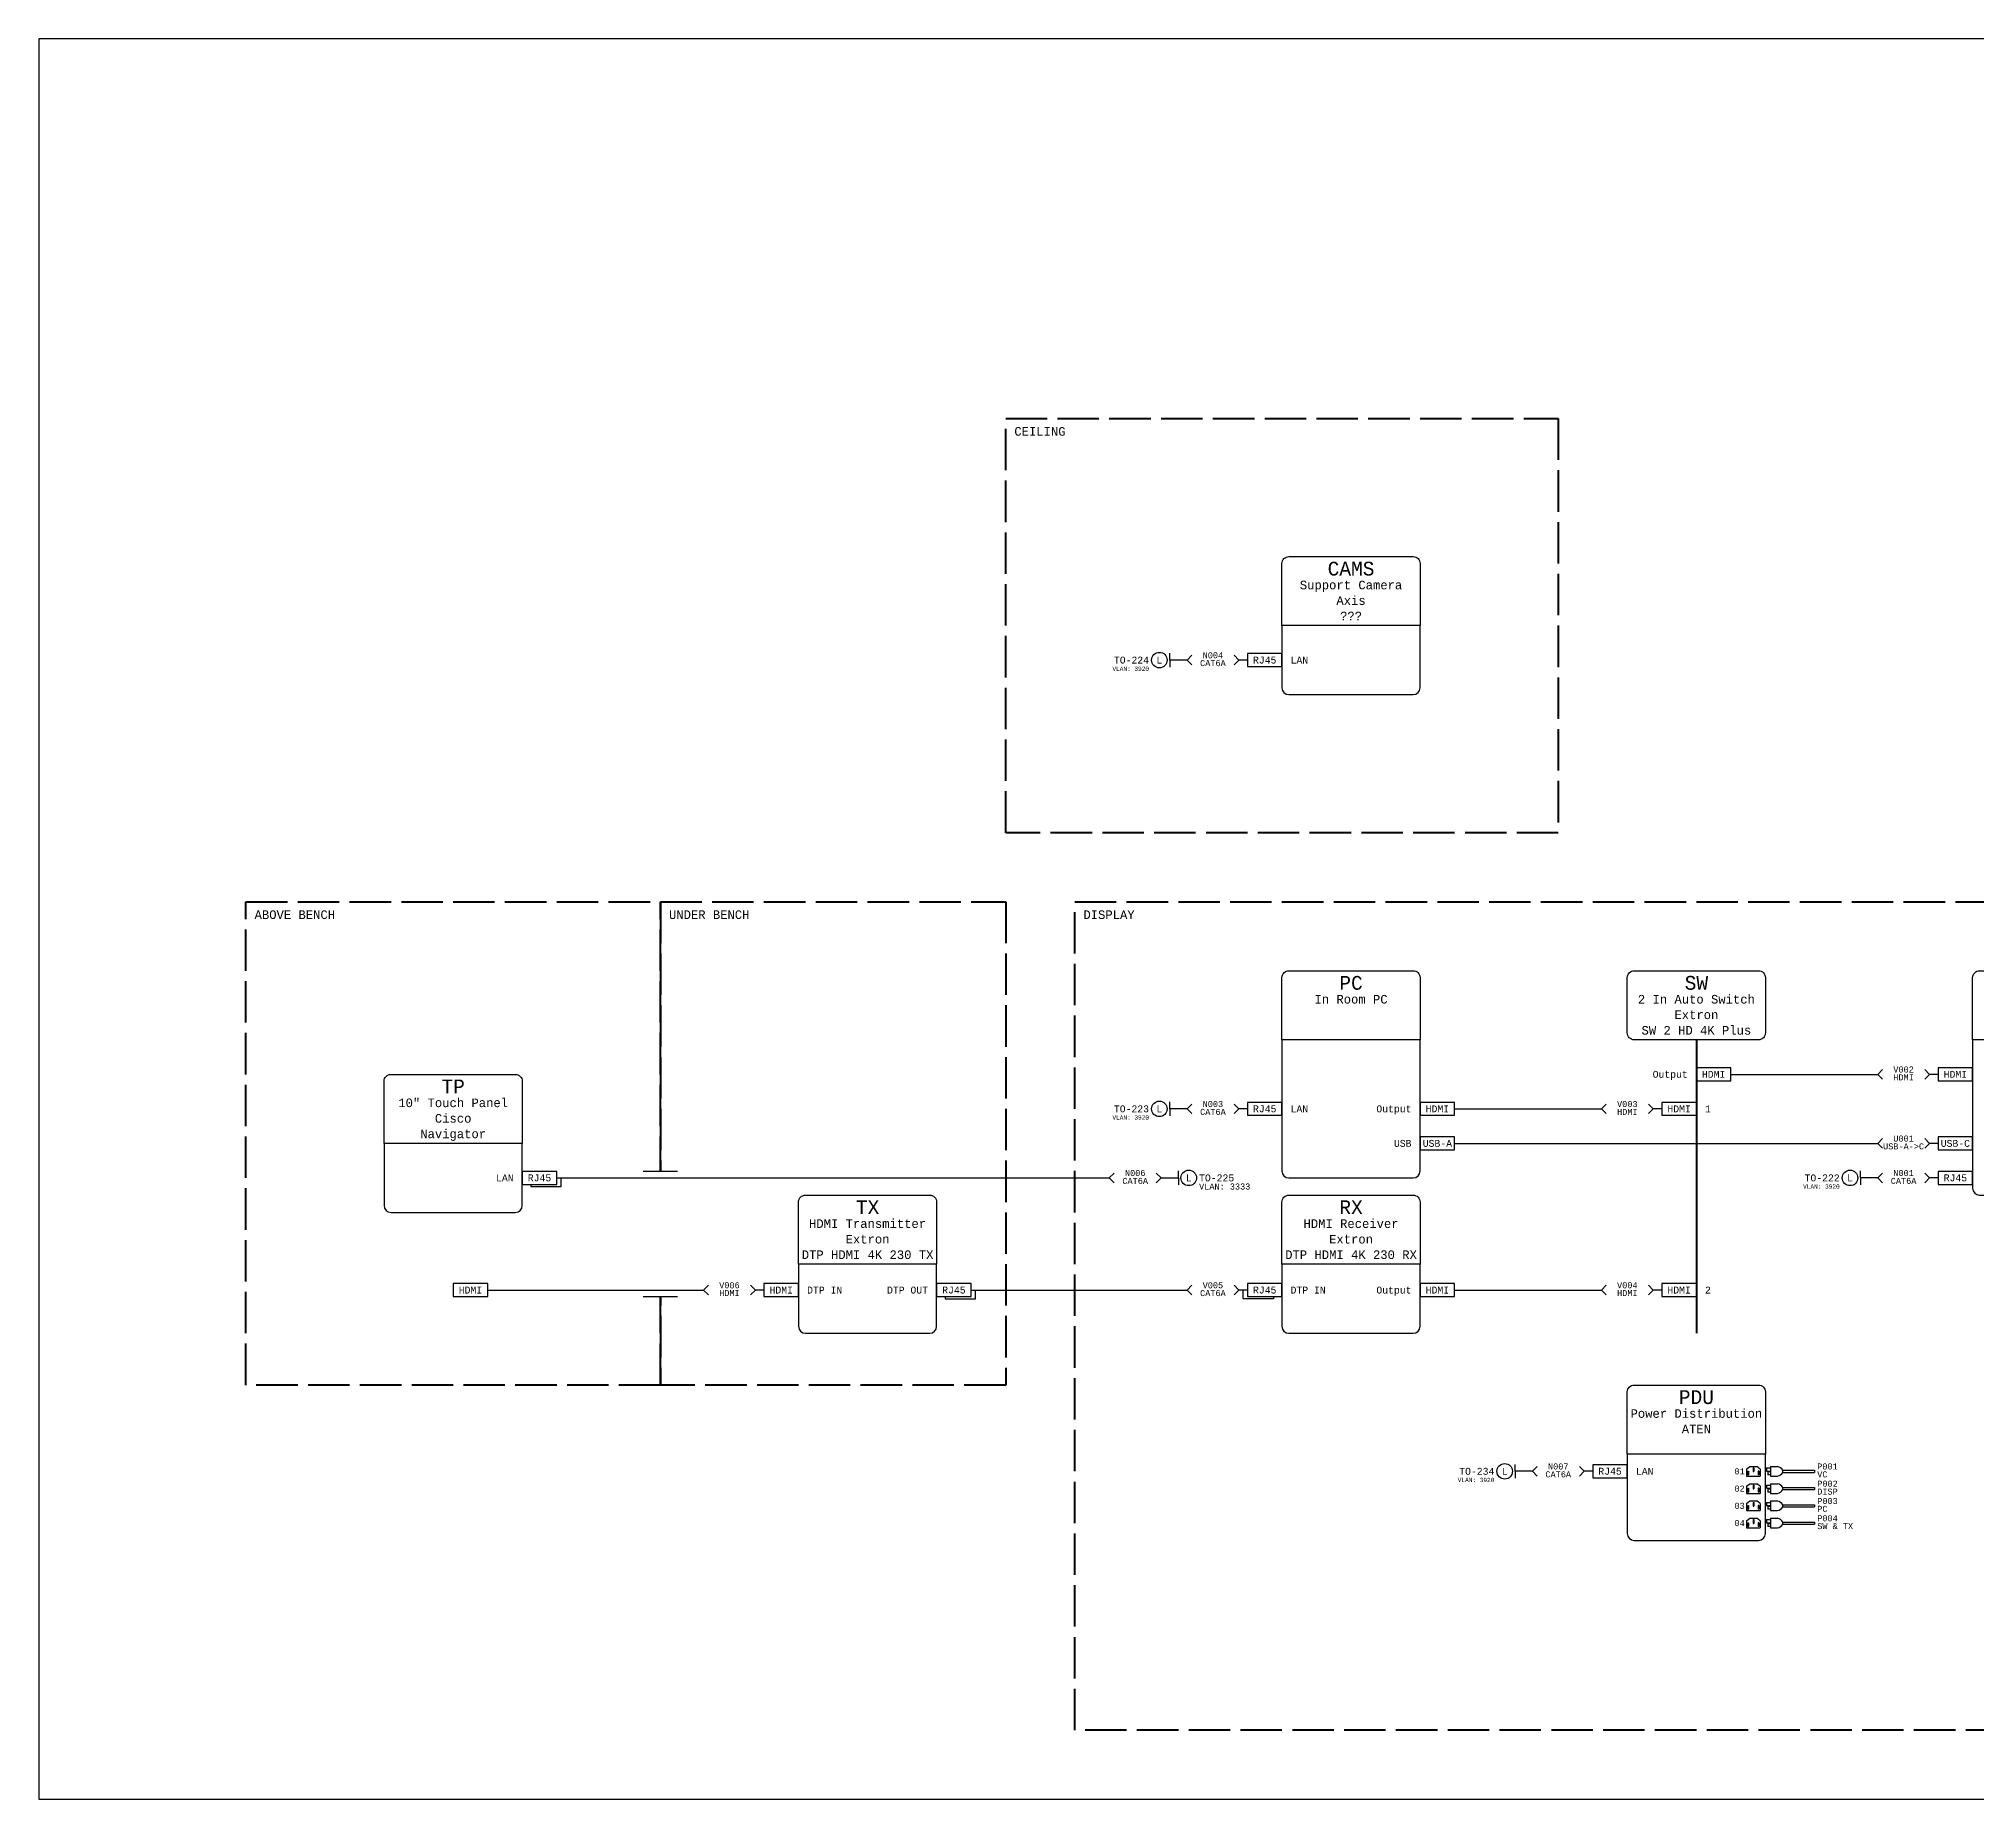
# Model space of a CAD drawing. Header units: millimetres. Extents: x 0 to 996, y 0 to 510.
# Drawn here: x 0 to 561, y 0 to 510 of the extents above; entities that cross this region are included whole.
import ezdxf
from ezdxf.enums import TextEntityAlignment as Align

# ---------------------------------------------------------------- set-up
doc = ezdxf.new("R2010")
doc.units = ezdxf.units.MM
doc.linetypes.add('ACAD_ISO02W100', pattern=[15, 12, -3])
for name, color, linetype in [('AV-CABL', 4, 'Continuous'), ('AV-CABL-AVC', 200, 'Continuous'), ('AV-CABL-CTL', 94, 'Continuous'), ('AV-CABL-VID', 40, 'Continuous'), ('AV-CONN', 105, 'Continuous'), ('AV-DEVICE', 145, 'Continuous'), ('AV-TEXT', 2, 'Continuous')]:
    doc.layers.add(name, color=color, linetype=linetype)
doc.layers.add('AV-LOCATIONS', color=241, linetype='ACAD_ISO02W100', lineweight=53)
doc.layers.add('VPORT', color=45, linetype='Continuous', plot=False)
doc.styles.add('CURT STANDARD', font='consola.ttf')

# ---------------------------------------------------------------- blocks, each defined once
blk = doc.blocks.new('*U3')
at = {"layer": 'AV-DEVICE'}
for p, q in [((-20, -20), (-20, -63)), ((20, -63), (20, -20)), ((-18, -65), (18, -65))]:
    blk.add_line(p, q, dxfattribs=at)
blk.add_lwpolyline([(-18, 0), (18, 0, -0.414214), (20, -2), (20, -20), (-20, -20), (-20, -2, -0.414214)], format="xyb", close=True, dxfattribs=at)
for centre, start, end in [((-18, -63), 180, 270), ((18, -63), 270, 0)]:
    blk.add_arc(centre, 2, start, end, dxfattribs=at)
at = {"layer": 'AV-TEXT', "style": 'CURT STANDARD'}
for tag, height, p in [('MNEM', 4, (0, -5.5)), ('DESC', 2.5, (0, -9.5)), ('DEV_MODEL', 2.5, (0, -18.5)), ('DEV_MAN', 2.5, (0, -14))]:
    blk.add_attdef(tag, text='', height=height, dxfattribs=at).set_placement(p, align=Align.CENTER)
blk = doc.blocks.new('IO-CONN-IN')
at = {"layer": 'AV-CABL'}
blk.add_line((-10, 0), (-12.5, 0), dxfattribs=at)
at = {"layer": 'AV-CONN'}
blk.add_lwpolyline([(0, 1.875), (-10, 1.875), (-10, -1.875), (0, -1.875)], close=True, dxfattribs=at)
at = {"layer": 'AV-TEXT', "style": 'CURT STANDARD'}
blk.add_attdef('CONTYP', text='', height=2, dxfattribs=at).set_placement((-5, 0), align=Align.MIDDLE)
blk = doc.blocks.new('IO-CONN-OUT')
at = {"layer": 'AV-CABL'}
blk.add_line((10, 0), (12.5, 0), dxfattribs=at)
at = {"layer": 'AV-CONN'}
blk.add_lwpolyline([(0, 1.875), (0, -1.875), (10, -1.875), (10, 1.875)], close=True, dxfattribs=at)
at = {"layer": 'AV-TEXT', "style": 'CURT STANDARD'}
blk.add_attdef('CONTYP', text='', height=2, dxfattribs=at).set_placement((5, 0), align=Align.MIDDLE)
blk = doc.blocks.new('IO-DEVICE-BLOCK')
at = {"layer": 'AV-DEVICE'}
for p, q in [((-20, -20), (-20, -58)), ((20, -58), (20, -20)), ((-18, -60), (18, -60))]:
    blk.add_line(p, q, dxfattribs=at)
blk.add_lwpolyline([(-18, 0), (18, 0, -0.414214), (20, -2), (20, -20), (-20, -20), (-20, -2, -0.414214)], format="xyb", close=True, dxfattribs=at)
for centre, start, end in [((-18, -58), 180, 270), ((18, -58), 270, 0)]:
    blk.add_arc(centre, 2, start, end, dxfattribs=at)
at = {"layer": 'AV-TEXT', "style": 'CURT STANDARD'}
for tag, height, p in [('MNEM', 4, (0, -5.5)), ('DESC', 2.5, (0, -9.5)), ('DEV_MODEL', 2.5, (0, -18.5)), ('DEV_MAN', 2.5, (0, -14))]:
    blk.add_attdef(tag, text='', height=height, dxfattribs=at).set_placement(p, align=Align.CENTER)
blk = doc.blocks.new('*U5')
at = {"layer": 'AV-DEVICE', "lineweight": 100}
blk.add_line((0, -20), (0, -105), dxfattribs=at)
at = {"layer": 'AV-DEVICE'}
blk.add_lwpolyline([(-18, 0), (18, 0, -0.414214), (20, -2), (20, -18, -0.414214), (18, -20), (-18, -20, -0.414214), (-20, -18), (-20, -2, -0.414214)], format="xyb", close=True, dxfattribs=at)
at = {"layer": 'AV-TEXT', "style": 'CURT STANDARD'}
for tag, height, p in [('MNEM', 4, (0, -5.5)), ('DESC', 2.5, (0, -9.5)), ('DEV_MODEL', 2.5, (0, -18.5)), ('DEV_MAN', 2.5, (0, -14))]:
    blk.add_attdef(tag, text='', height=height, dxfattribs=at).set_placement(p, align=Align.CENTER)
blk = doc.blocks.new('*U6')
at = {"layer": 'AV-DEVICE'}
for p, q in [((-20, -20), (-20, -38)), ((20, -38), (20, -20)), ((-18, -40), (18, -40))]:
    blk.add_line(p, q, dxfattribs=at)
blk.add_lwpolyline([(-18, 0), (18, 0, -0.414214), (20, -2), (20, -20), (-20, -20), (-20, -2, -0.414214)], format="xyb", close=True, dxfattribs=at)
for centre, start, end in [((-18, -38), 180, 270), ((18, -38), 270, 0)]:
    blk.add_arc(centre, 2, start, end, dxfattribs=at)
at = {"layer": 'AV-TEXT', "style": 'CURT STANDARD'}
for tag, height, p in [('MNEM', 4, (0, -5.5)), ('DESC', 2.5, (0, -9.5)), ('DEV_MODEL', 2.5, (0, -18.5)), ('DEV_MAN', 2.5, (0, -14))]:
    blk.add_attdef(tag, text='', height=height, dxfattribs=at).set_placement(p, align=Align.CENTER)
blk = doc.blocks.new('*U8')
at = {"layer": 'AV-CABL'}
blk.add_line((-10, 0), (-12.5, 0), dxfattribs=at)
blk.add_lwpolyline([(-2.5, -1.875), (-2.5, -2.5), (-11.25, -2.5), (-11.25, 0)], dxfattribs=at)
at = {"layer": 'AV-CONN'}
blk.add_lwpolyline([(0, 1.875), (-10, 1.875), (-10, -1.875), (0, -1.875)], close=True, dxfattribs=at)
at = {"layer": 'AV-TEXT', "style": 'CURT STANDARD'}
blk.add_attdef('CONTYP', text='', height=2, dxfattribs=at).set_placement((-5, 0), align=Align.MIDDLE)
blk = doc.blocks.new('*U7')
at = {"layer": 'AV-CABL'}
blk.add_line((10, 0), (12.5, 0), dxfattribs=at)
blk.add_lwpolyline([(2.5, -1.875), (2.5, -2.5), (11.25, -2.5), (11.25, 0)], dxfattribs=at)
at = {"layer": 'AV-CONN'}
blk.add_lwpolyline([(0, 1.875), (0, -1.875), (10, -1.875), (10, 1.875)], close=True, dxfattribs=at)
at = {"layer": 'AV-TEXT', "style": 'CURT STANDARD'}
blk.add_attdef('CONTYP', text='', height=2, dxfattribs=at).set_placement((5, 0), align=Align.MIDDLE)
blk = doc.blocks.new('*U10')
at = {"layer": 'AV-CABL'}
blk.add_line((-10, 0), (-12.5, 0), dxfattribs=at)
at = {"layer": 'AV-CONN'}
blk.add_lwpolyline([(0, 1.875), (-10, 1.875), (-10, -1.875), (0, -1.875)], close=True, dxfattribs=at)
at = {"layer": 'AV-TEXT', "style": 'CURT STANDARD'}
blk.add_attdef('CONTYP', text='', height=2, dxfattribs=at).set_placement((-5, 0), align=Align.MIDDLE)
blk = doc.blocks.new('*U9')
at = {"layer": 'AV-CABL'}
blk.add_line((10, 0), (12.5, 0), dxfattribs=at)
at = {"layer": 'AV-CONN'}
blk.add_lwpolyline([(0, 1.875), (0, -1.875), (10, -1.875), (10, 1.875)], close=True, dxfattribs=at)
at = {"layer": 'AV-TEXT', "style": 'CURT STANDARD'}
blk.add_attdef('CONTYP', text='', height=2, dxfattribs=at).set_placement((5, 0), align=Align.MIDDLE)
blk = doc.blocks.new('CBL_NO')
at = {"layer": 'AV-CONN'}
for p, q in [((-15, 0), (-13.61, 1.39)), ((-15, 0), (-13.61, -1.39)), ((-1.39, 1.39), (0, 0)), ((0, 0), (-1.39, -1.39))]:
    blk.add_line(p, q, dxfattribs=at)
at = {"style": 'CURT STANDARD', "flags": 1}
for tag, p in [('SRC', (-15, -5)), ('DEST', (-15, -10))]:
    blk.add_attdef(tag, p, '', height=2, dxfattribs=at)
at = {"layer": 'AV-TEXT', "style": 'CURT STANDARD'}
blk.add_attdef('CBL_NO_1', text='', height=1.75, dxfattribs=at).set_placement((-7.5, 0), align=Align.BOTTOM_CENTER)
blk.add_attdef('CBL_NO_2', text='', height=1.75, dxfattribs=at).set_placement((-7.5, 0), align=Align.TOP_CENTER)
blk = doc.blocks.new('A$C423f8270')
at = {"layer": 'AV-CONN'}
for p, q in [((-15, 0), (-13.61, 1.39)), ((-15, 0), (-13.61, -1.39)), ((-1.39, 1.39), (0, 0)), ((0, 0), (-1.39, -1.39))]:
    blk.add_line(p, q, dxfattribs=at)
at = {"style": 'CURT STANDARD', "flags": 1}
for tag, p in [('SRC', (-15, -5)), ('DEST', (-15, -10))]:
    blk.add_attdef(tag, p, '', height=2, dxfattribs=at)
at = {"layer": 'AV-TEXT', "style": 'CURT STANDARD'}
blk.add_attdef('CBL_NO_1', text='', height=1.75, dxfattribs=at).set_placement((-7.5, 0), align=Align.BOTTOM_CENTER)
blk.add_attdef('CBL_NO_2', text='', height=1.75, dxfattribs=at).set_placement((-7.5, 0), align=Align.TOP_CENTER)
blk = doc.blocks.new('IO-CONN-FLY-IN')
at = {"layer": 'AV-CABL'}
blk.add_line((-20, 0), (-20, -2), dxfattribs=at)
for points in [[(-20, 0), (-20, 2)], [(-15, 0), (-20, 0)]]:
    blk.add_lwpolyline(points, dxfattribs=at)
at = {"layer": 'AV-CONN'}
for p, q in [((-15, 0), (-13.61, 1.39)), ((-15, 0), (-13.61, -1.39)), ((-1.39, 1.39), (0, 0)), ((0, 0), (-1.39, -1.39))]:
    blk.add_line(p, q, dxfattribs=at)
blk.add_circle((-23, 0), 2.25, dxfattribs=at)
blk.add_blockref('A$C423f8270', (0, 0))
at = {"style": 'CURT STANDARD', "flags": 1}
blk.add_attdef('SRC', (-15, -5), '', height=1.75, dxfattribs=at)
at = {"layer": 'AV-TEXT', "style": 'CURT STANDARD'}
for tag, height, p in [('DEST', 2, (-26, 0)), ('TEXT1', 1.25, (-26, 2.5)), ('TEXT3', 1.25, (-26, -2.5))]:
    blk.add_attdef(tag, text='', height=height, dxfattribs=at).set_placement(p, align=Align.MIDDLE_RIGHT)
blk.add_attdef('TAG', text='', height=2, dxfattribs=at).set_placement((-23, 0), align=Align.MIDDLE)
blk.add_attdef('CBL_NO_1', text='', height=1.75, dxfattribs=at).set_placement((-7.5, 0), align=Align.BOTTOM_CENTER)
blk.add_attdef('CBL_NO_2', text='', height=1.75, dxfattribs=at).set_placement((-7.5, 0), align=Align.TOP_CENTER)
blk = doc.blocks.new('IO-CONN-FLY-OUT')
at = {"layer": 'AV-CABL'}
blk.add_line((20, 0), (20, -2), dxfattribs=at)
for points in [[(15, 0), (20, 0)], [(20, 0), (20, 2)]]:
    blk.add_lwpolyline(points, dxfattribs=at)
at = {"layer": 'AV-CONN'}
for p, q in [((0, 0), (1.39, 1.39)), ((0, 0), (1.39, -1.39)), ((13.61, 1.39), (15, 0)), ((15, 0), (13.61, -1.39))]:
    blk.add_line(p, q, dxfattribs=at)
blk.add_circle((23, 0), 2.25, dxfattribs=at)
at = {"style": 'CURT STANDARD', "flags": 1}
blk.add_attdef('SRC', (2.5, -5), '', height=1.75, dxfattribs=at)
at = {"layer": 'AV-TEXT', "style": 'CURT STANDARD'}
blk.add_attdef('CBL_NO_1', text='', height=1.75, dxfattribs=at).set_placement((7.5, 0), align=Align.BOTTOM_CENTER)
blk.add_attdef('CBL_NO_2', text='', height=1.75, dxfattribs=at).set_placement((7.5, 0), align=Align.TOP_CENTER)
blk.add_attdef('TAG', text='', height=2, dxfattribs=at).set_placement((23, 0), align=Align.MIDDLE)
for tag, height, p in [('TEXT1', 1.75, (26, 2.5)), ('DEST', 2, (26, 0)), ('TEXT3', 1.75, (26, -2.5))]:
    blk.add_attdef(tag, text='', height=height, dxfattribs=at).set_placement(p, align=Align.MIDDLE_LEFT)
blk = doc.blocks.new('*U18')
blk.add_wipeout([(-5, 1.875), (5, 1.875), (5, -34.375), (-5, -34.375)])
at = {"layer": 'AV-CONN'}
for p, q in [((5, 1.875), (-5, 1.875)), ((0, 1.875), (0, 2.875)), ((-5, -34.375), (5, -34.375)), ((0, -34.375), (0, -35.375))]:
    blk.add_line(p, q, dxfattribs=at)
blk = doc.blocks.new('*U26')
at = {"layer": 'AV-CONN'}
for p, q in [((-5.5, 0.65), (-4.5, 1.4)), ((-5.5, 0.65), (-5.5, -1.4)), ((-5.1, 0.075), (-5.1, -1)), ((-5.1, 0.075), (-4.9, 0.075)), ((-4.9, 0.075), (-4.9, -1)), ((-4.5, 1.4), (-2.5, 1.4)), ((-3.6, 1), (-3.6, -0.075)), ((-3.6, 1), (-3.4, 1)), ((-3.4, 1), (-3.4, -0.075)), ((-1.5, 0.65), (-2.5, 1.4)), ((-2.1, 0.075), (-2.1, -1)), ((-1.9, 0.075), (-2.1, 0.075)), ((-1.9, 0.075), (-1.9, -1)), ((-1.5, 0.65), (-1.5, -1.4)), ((-5.5, -1.4), (-1.5, -1.4)), ((-5.5, -4.35), (-4.5, -3.6)), ((-5.5, -4.35), (-5.5, -6.4)), ((-5.1, -1), (-4.9, -1)), ((-5.1, -4.925), (-5.1, -6)), ((-5.1, -4.925), (-4.9, -4.925)), ((-4.9, -4.925), (-4.9, -6)), ((-4.5, -3.6), (-2.5, -3.6)), ((-3.6, -0.075), (-3.4, -0.075)), ((-3.6, -4), (-3.6, -5.075)), ((-3.6, -4), (-3.4, -4)), ((-3.6, -5.075), (-3.4, -5.075)), ((-3.4, -4), (-3.4, -5.075)), ((-1.5, -4.35), (-2.5, -3.6)), ((-1.9, -1), (-2.1, -1)), ((-2.1, -4.925), (-2.1, -6)), ((-1.9, -4.925), (-2.1, -4.925)), ((-1.9, -4.925), (-1.9, -6)), ((-1.5, -4.35), (-1.5, -6.4)), ((-5.5, -6.4), (-1.5, -6.4)), ((-5.5, -9.35), (-4.5, -8.6)), ((-5.5, -9.35), (-5.5, -11.4)), ((-5.1, -6), (-4.9, -6)), ((-5.1, -9.925), (-5.1, -11)), ((-5.1, -9.925), (-4.9, -9.925)), ((-5.1, -11), (-4.9, -11)), ((-4.9, -9.925), (-4.9, -11)), ((-4.5, -8.6), (-2.5, -8.6)), ((-3.6, -9), (-3.6, -10.075)), ((-3.6, -9), (-3.4, -9)), ((-3.6, -10.075), (-3.4, -10.075)), ((-3.4, -9), (-3.4, -10.075)), ((-1.5, -9.35), (-2.5, -8.6)), ((-1.9, -6), (-2.1, -6)), ((-2.1, -9.925), (-2.1, -11)), ((-1.9, -9.925), (-2.1, -9.925)), ((-1.9, -11), (-2.1, -11)), ((-1.9, -9.925), (-1.9, -11)), ((-1.5, -9.35), (-1.5, -11.4)), ((-5.5, -11.4), (-1.5, -11.4)), ((-5.5, -14.35), (-4.5, -13.6)), ((-5.5, -14.35), (-5.5, -16.4)), ((-5.5, -16.4), (-1.5, -16.4)), ((-5.1, -14.925), (-5.1, -16)), ((-5.1, -14.925), (-4.9, -14.925)), ((-5.1, -16), (-4.9, -16)), ((-4.9, -14.925), (-4.9, -16)), ((-4.5, -13.6), (-2.5, -13.6)), ((-3.6, -14), (-3.6, -15.075)), ((-3.6, -14), (-3.4, -14)), ((-3.6, -15.075), (-3.4, -15.075)), ((-3.4, -14), (-3.4, -15.075)), ((-1.5, -14.35), (-2.5, -13.6)), ((-2.1, -14.925), (-2.1, -16)), ((-1.9, -14.925), (-2.1, -14.925)), ((-1.9, -16), (-2.1, -16)), ((-1.9, -14.925), (-1.9, -16)), ((-1.5, -14.35), (-1.5, -16.4))]:
    blk.add_line(p, q, dxfattribs=at)
at = {"layer": 'AV-TEXT', "style": 'CURT STANDARD'}
for s, p in [('01', (-6, 0)), ('02', (-6, -5)), ('03', (-6, -10)), ('04', (-6, -15))]:
    blk.add_text(s, height=1.75, dxfattribs=at).set_placement(p, align=Align.MIDDLE_RIGHT)
blk = doc.blocks.new('*U23')
at = {"layer": 'AV-DEVICE'}
for p, q in [((-20, -20), (-20, -43)), ((20, -43), (20, -20)), ((-18, -45), (18, -45))]:
    blk.add_line(p, q, dxfattribs=at)
blk.add_lwpolyline([(-18, 0), (18, 0, -0.414214), (20, -2), (20, -20), (-20, -20), (-20, -2, -0.414214)], format="xyb", close=True, dxfattribs=at)
for centre, start, end in [((-18, -43), 180, 270), ((18, -43), 270, 0)]:
    blk.add_arc(centre, 2, start, end, dxfattribs=at)
at = {"layer": 'AV-TEXT', "style": 'CURT STANDARD'}
for tag, height, p in [('MNEM', 4, (0, -5.5)), ('DESC', 2.5, (0, -9.5)), ('DEV_MODEL', 2.5, (0, -18.5)), ('DEV_MAN', 2.5, (0, -14))]:
    blk.add_attdef(tag, text='', height=height, dxfattribs=at).set_placement(p, align=Align.CENTER)
blk = doc.blocks.new('IO-POWER-PLUG')
at = {"layer": 'AV-CONN'}
for p, q in [((0.31, 1), (1.5, 1)), ((0.31, 1), (0.31, 0.07)), ((0.31, 0.07), (1.5, 0.07)), ((1.5, 1.4), (3.5, 1.4)), ((1.5, 1.4), (1.5, -1.4)), ((5, -0.3), (5, 0.3)), ((5, 0.3), (14.24, 0.3)), ((14.24, 0.3), (14.24, -0.3)), ((0.65, -0.08), (1.5, -0.08)), ((0.65, -0.08), (0.65, -1)), ((1.5, -1), (0.65, -1)), ((1.5, -1.4), (3.5, -1.4)), ((5, -0.3), (14.24, -0.3))]:
    blk.add_line(p, q, dxfattribs=at)
for centre, start, end in [((3, -0.86), 30.0599, 77.5222), ((3, 0.86), 282.4778, 329.9401)]:
    blk.add_arc(centre, 2.31, start, end, dxfattribs=at)
at = {"layer": 'AV-TEXT', "style": 'CURT STANDARD'}
blk.add_attdef('SRC', text='', height=1.75, dxfattribs=at).set_placement((15, 0), align=Align.TOP_LEFT)
blk.add_attdef('CBL_NO_1', text='', height=1.75, dxfattribs=at).set_placement((15, 0), align=Align.BOTTOM_LEFT)

msp = doc.modelspace()

# ---------------------------------------------------------------- linework, layer by layer
at = {"layer": 'AV-CABL-AVC'}
for points in [[(412.5, 190), (532.5, 190)], [(272.5, 147.5), (332.5, 147.5)]]:
    msp.add_lwpolyline(points, dxfattribs=at)
at = {"layer": 'AV-CABL-VID'}
for points in [[(492.5, 210), (532.5, 210)], [(412.5, 200), (452.5, 200)], [(412.5, 147.5), (452.5, 147.5)]]:
    msp.add_lwpolyline(points, dxfattribs=at)
at = {"layer": 'AV-LOCATIONS'}
for points in [[(280, 400), (440, 400), (440, 280), (280, 280)], [(60, 260), (180, 260), (180, 120), (60, 120)], [(180, 260), (280, 260), (280, 120), (180, 120)], [(300, 260), (720, 260), (720, 20), (300, 20)]]:
    msp.add_lwpolyline(points, close=True, dxfattribs=at)
at = {"layer": 'VPORT'}
msp.add_lwpolyline([(0, 0), (790, 0), (790, 510), (0, 510)], close=True, dxfattribs=at)

# ---------------------------------------------------------------- block references
for name, p, values in [('IO-CONN-FLY-IN', (347.5, 330), {'TAG': 'L', 'DEST': 'TO-224', 'TEXT3': 'VLAN: 3920', 'CBL_NO_1': 'N004', 'CBL_NO_2': 'CAT6A'}), ('*U5', (480, 240), {'MNEM': 'SW', 'DESC': '2 In Auto Switch', 'DEV_MAN': 'Extron', 'DEV_MODEL': 'SW 2 HD 4K Plus'}), ('CBL_NO', (547.5, 210), {'CBL_NO_1': 'V002', 'CBL_NO_2': 'HDMI'}), ('IO-CONN-FLY-IN', (347.5, 200), {'TAG': 'L', 'DEST': 'TO-223', 'TEXT3': 'VLAN: 3920', 'CBL_NO_1': 'N003', 'CBL_NO_2': 'CAT6A'}), ('CBL_NO', (467.5, 200), {'CBL_NO_1': 'V003', 'CBL_NO_2': 'HDMI'}), ('CBL_NO', (547.5, 190), {'CBL_NO_1': 'U001', 'CBL_NO_2': 'USB-A->C'}), ('IO-CONN-FLY-OUT', (310, 180), {'TAG': 'L', 'DEST': 'TO-225', 'TEXT3': 'VLAN: 3333', 'CBL_NO_1': 'N006', 'CBL_NO_2': 'CAT6A'}), ('IO-CONN-FLY-IN', (547.5, 180), {'TAG': 'L', 'DEST': 'TO-222', 'TEXT3': 'VLAN: 3920', 'CBL_NO_1': 'N001', 'CBL_NO_2': 'CAT6A'}), ('CBL_NO', (207.5, 147.5), {'CBL_NO_1': 'V006', 'CBL_NO_2': 'HDMI'}), ('CBL_NO', (347.5, 147.5), {'CBL_NO_1': 'V005', 'CBL_NO_2': 'CAT6A'}), ('CBL_NO', (467.5, 147.5), {'CBL_NO_1': 'V004', 'CBL_NO_2': 'HDMI'}), ('IO-CONN-FLY-IN', (447.5, 95), {'TAG': 'L', 'DEST': 'TO-234', 'TEXT3': 'VLAN: 3920', 'CBL_NO_1': 'N007', 'CBL_NO_2': 'CAT6A'}), ('IO-POWER-PLUG', (500, 95), {'CBL_NO_1': 'P001', 'SRC': 'VC'}), ('IO-POWER-PLUG', (500, 90), {'CBL_NO_1': 'P002', 'SRC': 'DISP'}), ('IO-POWER-PLUG', (500, 85), {'CBL_NO_1': 'P003', 'SRC': 'PC'}), ('IO-POWER-PLUG', (500, 80), {'CBL_NO_1': 'P004', 'SRC': 'SW & TX'})]:
    msp.add_blockref(name, p).add_auto_attribs(values)
msp.add_blockref('*U26', (500, 95))
at = {"layer": 'AV-CABL'}
for name, p, values in [('IO-CONN-IN', (360, 330), {'CONTYP': 'RJ45'}), ('IO-CONN-OUT', (480, 210), {'CONTYP': 'HDMI'}), ('IO-CONN-IN', (560, 210), {'CONTYP': 'HDMI'}), ('IO-CONN-IN', (360, 200), {'CONTYP': 'RJ45'}), ('IO-CONN-OUT', (400, 200), {'CONTYP': 'HDMI'}), ('IO-CONN-IN', (480, 200), {'CONTYP': 'HDMI'}), ('IO-CONN-OUT', (400, 190), {'CONTYP': 'USB-A'}), ('IO-CONN-IN', (560, 190), {'CONTYP': 'USB-C'}), ('*U7', (140, 180), {'CONTYP': 'RJ45'}), ('IO-CONN-IN', (560, 180), {'CONTYP': 'RJ45'}), ('*U9', (120, 147.5), {'CONTYP': 'HDMI'}), ('*U10', (220, 147.5), {'CONTYP': 'HDMI'}), ('*U7', (260, 147.5), {'CONTYP': 'RJ45'}), ('*U8', (360, 147.5), {'CONTYP': 'RJ45'}), ('IO-CONN-OUT', (400, 147.5), {'CONTYP': 'HDMI'}), ('IO-CONN-IN', (480, 147.5), {'CONTYP': 'HDMI'}), ('IO-CONN-IN', (460, 95), {'CONTYP': 'RJ45'})]:
    msp.add_blockref(name, p, dxfattribs=at).add_auto_attribs(values)
at = {"layer": 'AV-DEVICE'}
for name, p, values in [('*U6', (380, 360), {'MNEM': 'CAMS', 'DESC': 'Support Camera', 'DEV_MAN': 'Axis', 'DEV_MODEL': '???'}), ('IO-DEVICE-BLOCK', (380, 240), {'MNEM': 'PC', 'DESC': 'In Room PC'}), ('*U3', (580, 240), {'MNEM': 'VC', 'DESC': 'VC Codec', 'DEV_MAN': 'Cisco', 'DEV_MODEL': 'Roomkit Mini'}), ('*U6', (120, 210), {'MNEM': 'TP', 'DESC': '10" Touch Panel', 'DEV_MAN': 'Cisco', 'DEV_MODEL': 'Navigator'}), ('*U6', (240, 175), {'MNEM': 'TX', 'DESC': 'HDMI Transmitter', 'DEV_MAN': 'Extron', 'DEV_MODEL': 'DTP HDMI 4K 230 TX'}), ('*U6', (380, 175), {'MNEM': 'RX', 'DESC': 'HDMI Receiver', 'DEV_MAN': 'Extron', 'DEV_MODEL': 'DTP HDMI 4K 230 RX'}), ('*U23', (480, 120), {'MNEM': 'PDU', 'DESC': 'Power Distribution', 'DEV_MAN': 'ATEN'})]:
    msp.add_blockref(name, p, dxfattribs=at).add_auto_attribs(values)

# ---------------------------------------------------------------- texts
at = {"layer": 'AV-LOCATIONS', "style": 'CURT STANDARD'}
for s, p in [('ABOVE BENCH', (62.5, 255)), ('UNDER BENCH', (182.5, 255)), ('DISPLAY', (302.5, 255))]:
    msp.add_text(s, height=2.5, dxfattribs=at).set_placement(p)
at = {"layer": 'AV-LOCATIONS', "insert": (282.5, 397.5), "char_height": 2.5, "attachment_point": 1, "style": 'CURT STANDARD'}
msp.add_mtext_dynamic_manual_height_columns('CEILING', width=22.5, gutter_width=10, heights=[0], dxfattribs=at)
at = {"layer": 'AV-TEXT', "style": 'CURT STANDARD'}
for s, p in [('LAN', (362.5, 330)), ('LAN', (362.5, 200)), ('1', (482.5, 200)), ('DTP IN', (222.5, 147.5)), ('DTP IN', (362.5, 147.5)), ('2', (482.5, 147.5)), ('LAN', (462.5, 95))]:
    msp.add_text(s, height=2, dxfattribs=at).set_placement(p, align=Align.MIDDLE_LEFT)
for s, p in [('Output', (477.5, 210)), ('Output', (397.5, 200)), ('USB', (397.5, 190)), ('LAN', (137.5, 180)), ('DTP OUT', (257.5, 147.5)), ('Output', (397.5, 147.5))]:
    msp.add_text(s, height=2, dxfattribs=at).set_placement(p, align=Align.MIDDLE_RIGHT)

# ---------------------------------------------------------------- next in the draw order: block references
msp.add_blockref('*U18', (180, 180))

# ---------------------------------------------------------------- next in the draw order: linework, layer by layer
at = {"layer": 'AV-CABL-CTL'}
msp.add_line((152.5, 180), (310, 180), dxfattribs=at)
at = {"layer": 'AV-CABL-VID'}
msp.add_lwpolyline([(132.5, 147.5), (192.5, 147.5)], dxfattribs=at)

doc.saveas('drawing.dxf')
